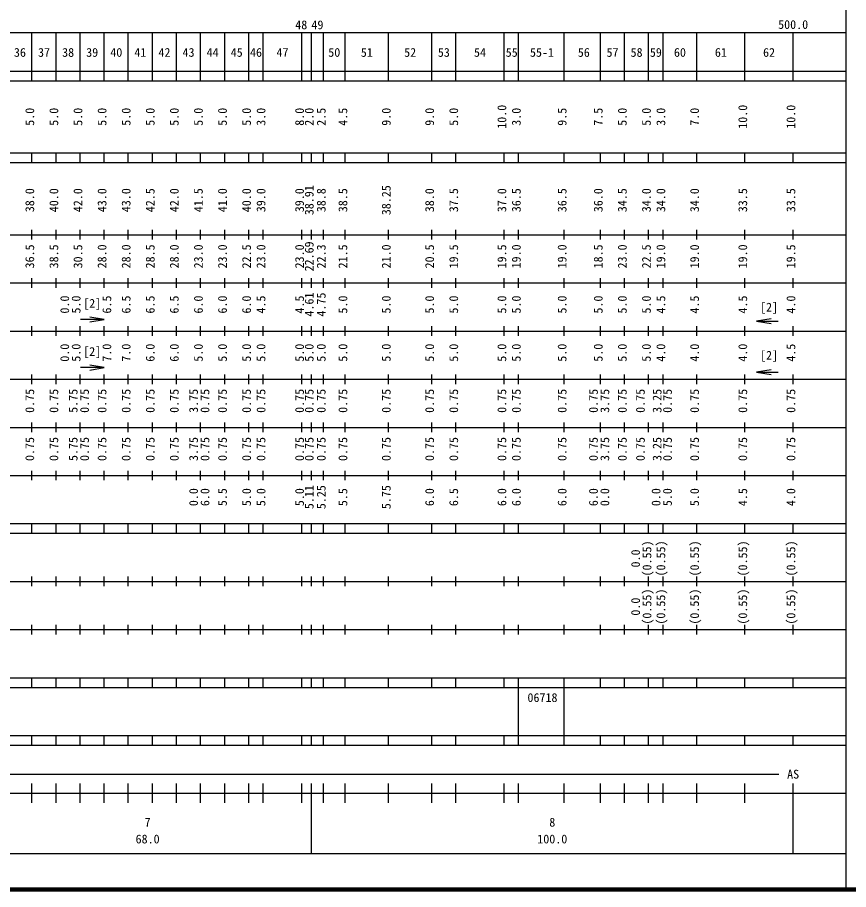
# Model space of a CAD drawing. Units: millimetres on the paper, enlarged 1000 times. Extents: x 40000 to 680000, y 20000 to 380000.
# Drawn here: x 406984 to 579500, y 20000 to 201132 of the extents above; entities that cross this region are included whole.
import ezdxf
from ezdxf.enums import TextEntityAlignment as Align

# ---------------------------------------------------------------- set-up
doc = ezdxf.new("R2010")
doc.units = ezdxf.units.MM
doc.header["$LTSCALE"] = 1000
doc.layers.add('M-TTL', color=2, linetype='Continuous', lineweight=140)
doc.layers.add('M-TTL-BAND', color=7, linetype='Continuous', lineweight=25)
doc.styles.add('ＭＳ ゴシック', font='')
doc.styles.get('ＭＳ ゴシック').set_extended_font_data('MS Gothic')

# ---------------------------------------------------------------- blocks, each defined once
blk = doc.blocks.new('open_arrow')
at = {"color": 0, "linetype": 'Continuous', "lineweight": -2}
blk.add_lwpolyline([(7.5, 1.25), (0, 0), (7.5, -1.25)], dxfattribs=at)

msp = doc.modelspace()

# ---------------------------------------------------------------- linework, layer by layer
at = {"layer": 'M-TTL'}
msp.add_line((40000, 20000), (680000, 20000), dxfattribs=at)
at = {"layer": 'M-TTL-BAND'}
for p, q in [((579000, 20000), (579000, 370000)), ((68000, 198000), (579000, 198000)), ((410000, 188000), (410000, 198000)), ((415000, 188000), (415000, 198000)), ((420000, 188000), (420000, 198000)), ((425000, 188000), (425000, 198000)), ((430000, 188000), (430000, 198000)), ((435000, 188000), (435000, 198000)), ((440000, 188000), (440000, 198000)), ((445000, 188000), (445000, 198000)), ((450000, 188000), (450000, 198000)), ((455000, 188000), (455000, 198000)), ((458000, 188000), (458000, 198000)), ((466000, 188000), (466000, 198000)), ((468000, 188000), (468000, 198000)), ((470500, 188000), (470500, 198000)), ((475000, 188000), (475000, 198000)), ((484000, 188000), (484000, 198000)), ((493000, 188000), (493000, 198000)), ((498000, 188000), (498000, 198000)), ((508000, 188000), (508000, 198000)), ((511000, 188000), (511000, 198000)), ((520500, 188000), (520500, 198000)), ((528000, 188000), (528000, 198000)), ((533000, 188000), (533000, 198000)), ((538000, 188000), (538000, 198000)), ((541000, 188000), (541000, 198000)), ((548000, 188000), (548000, 198000)), ((558000, 188000), (558000, 198000)), ((568000, 188000), (568000, 198000)), ((40000, 190000), (579000, 190000)), ((40000, 188000), (579000, 188000)), ((40000, 173000), (579000, 173000)), ((410000, 171000), (410000, 173000)), ((415000, 171000), (415000, 173000)), ((420000, 171000), (420000, 173000)), ((425000, 171000), (425000, 173000)), ((430000, 171000), (430000, 173000)), ((435000, 171000), (435000, 173000)), ((440000, 171000), (440000, 173000)), ((445000, 171000), (445000, 173000)), ((450000, 171000), (450000, 173000)), ((455000, 171000), (455000, 173000)), ((458000, 171000), (458000, 173000)), ((466000, 171000), (466000, 173000)), ((468000, 171000), (468000, 173000)), ((470500, 171000), (470500, 173000)), ((475000, 171000), (475000, 173000)), ((484000, 171000), (484000, 173000)), ((493000, 171000), (493000, 173000)), ((498000, 171000), (498000, 173000)), ((508000, 171000), (508000, 173000)), ((511000, 171000), (511000, 173000)), ((520500, 171000), (520500, 173000)), ((528000, 171000), (528000, 173000)), ((533000, 171000), (533000, 173000)), ((538000, 171000), (538000, 173000)), ((541000, 171000), (541000, 173000)), ((548000, 171000), (548000, 173000)), ((558000, 171000), (558000, 173000)), ((568000, 171000), (568000, 173000)), ((40000, 171000), (579000, 171000)), ((40000, 156000), (579000, 156000)), ((410000, 155000), (410000, 157000)), ((415000, 155000), (415000, 157000)), ((420000, 155000), (420000, 157000)), ((425000, 155000), (425000, 157000)), ((430000, 155000), (430000, 157000)), ((435000, 155000), (435000, 157000)), ((440000, 155000), (440000, 157000)), ((445000, 155000), (445000, 157000)), ((450000, 155000), (450000, 157000)), ((455000, 155000), (455000, 157000)), ((458000, 155000), (458000, 157000)), ((466000, 155000), (466000, 157000)), ((468000, 155000), (468000, 157000)), ((470500, 155000), (470500, 157000)), ((475000, 155000), (475000, 157000)), ((484000, 155000), (484000, 157000)), ((493000, 155000), (493000, 157000)), ((498000, 155000), (498000, 157000)), ((508000, 155000), (508000, 157000)), ((511000, 155000), (511000, 157000)), ((520500, 155000), (520500, 157000)), ((528000, 155000), (528000, 157000)), ((533000, 155000), (533000, 157000)), ((538000, 155000), (538000, 157000)), ((541000, 155000), (541000, 157000)), ((548000, 155000), (548000, 157000)), ((558000, 155000), (558000, 157000)), ((568000, 155000), (568000, 157000)), ((410000, 145000), (410000, 147000)), ((415000, 145000), (415000, 147000)), ((420000, 145000), (420000, 147000)), ((425000, 145000), (425000, 147000)), ((430000, 145000), (430000, 147000)), ((435000, 145000), (435000, 147000)), ((440000, 145000), (440000, 147000)), ((445000, 145000), (445000, 147000)), ((450000, 145000), (450000, 147000)), ((455000, 145000), (455000, 147000)), ((458000, 145000), (458000, 147000)), ((466000, 145000), (466000, 147000)), ((468000, 145000), (468000, 147000)), ((470500, 145000), (470500, 147000)), ((475000, 145000), (475000, 147000)), ((484000, 145000), (484000, 147000)), ((493000, 145000), (493000, 147000)), ((498000, 145000), (498000, 147000)), ((508000, 145000), (508000, 147000)), ((511000, 145000), (511000, 147000)), ((520500, 145000), (520500, 147000)), ((528000, 145000), (528000, 147000)), ((533000, 145000), (533000, 147000)), ((538000, 145000), (538000, 147000)), ((541000, 145000), (541000, 147000)), ((548000, 145000), (548000, 147000)), ((558000, 145000), (558000, 147000)), ((568000, 145000), (568000, 147000)), ((46000, 146000), (579000, 146000)), ((424998, 138398), (420043, 138398)), ((560419, 138032), (564868, 138032)), ((52000, 136000), (579000, 136000)), ((410000, 135000), (410000, 137000)), ((415000, 135000), (415000, 137000)), ((420000, 135000), (420000, 137000)), ((425000, 135000), (425000, 137000)), ((430000, 135000), (430000, 137000)), ((435000, 135000), (435000, 137000)), ((440000, 135000), (440000, 137000)), ((445000, 135000), (445000, 137000)), ((450000, 135000), (450000, 137000)), ((455000, 135000), (455000, 137000)), ((458000, 135000), (458000, 137000)), ((466000, 135000), (466000, 137000)), ((468000, 135000), (468000, 137000)), ((470500, 135000), (470500, 137000)), ((475000, 135000), (475000, 137000)), ((484000, 135000), (484000, 137000)), ((493000, 135000), (493000, 137000)), ((498000, 135000), (498000, 137000)), ((508000, 135000), (508000, 137000)), ((511000, 135000), (511000, 137000)), ((520500, 135000), (520500, 137000)), ((528000, 135000), (528000, 137000)), ((533000, 135000), (533000, 137000)), ((538000, 135000), (538000, 137000)), ((541000, 135000), (541000, 137000)), ((548000, 135000), (548000, 137000)), ((558000, 135000), (558000, 137000)), ((568000, 135000), (568000, 137000)), ((410000, 125000), (410000, 127000)), ((415000, 125000), (415000, 127000)), ((420000, 125000), (420000, 127000)), ((424998, 128398), (420043, 128398)), ((425000, 125000), (425000, 127000)), ((430000, 125000), (430000, 127000)), ((435000, 125000), (435000, 127000)), ((440000, 125000), (440000, 127000)), ((445000, 125000), (445000, 127000)), ((450000, 125000), (450000, 127000)), ((455000, 125000), (455000, 127000)), ((458000, 125000), (458000, 127000)), ((466000, 125000), (466000, 127000)), ((468000, 125000), (468000, 127000)), ((470500, 125000), (470500, 127000)), ((475000, 125000), (475000, 127000)), ((484000, 125000), (484000, 127000)), ((493000, 125000), (493000, 127000)), ((498000, 125000), (498000, 127000)), ((508000, 125000), (508000, 127000)), ((511000, 125000), (511000, 127000)), ((520500, 125000), (520500, 127000)), ((528000, 125000), (528000, 127000)), ((533000, 125000), (533000, 127000)), ((538000, 125000), (538000, 127000)), ((541000, 125000), (541000, 127000)), ((548000, 125000), (548000, 127000)), ((558000, 125000), (558000, 127000)), ((560419, 127444), (564868, 127444)), ((568000, 125000), (568000, 127000)), ((46000, 126000), (579000, 126000)), ((52000, 116000), (579000, 116000)), ((410000, 115000), (410000, 117000)), ((415000, 115000), (415000, 117000)), ((420000, 115000), (420000, 117000)), ((425000, 115000), (425000, 117000)), ((430000, 115000), (430000, 117000)), ((435000, 115000), (435000, 117000)), ((440000, 115000), (440000, 117000)), ((445000, 115000), (445000, 117000)), ((450000, 115000), (450000, 117000)), ((455000, 115000), (455000, 117000)), ((458000, 115000), (458000, 117000)), ((466000, 115000), (466000, 117000)), ((468000, 115000), (468000, 117000)), ((470500, 115000), (470500, 117000)), ((475000, 115000), (475000, 117000)), ((484000, 115000), (484000, 117000)), ((493000, 115000), (493000, 117000)), ((498000, 115000), (498000, 117000)), ((508000, 115000), (508000, 117000)), ((511000, 115000), (511000, 117000)), ((520500, 115000), (520500, 117000)), ((528000, 115000), (528000, 117000)), ((533000, 115000), (533000, 117000)), ((538000, 115000), (538000, 117000)), ((541000, 115000), (541000, 117000)), ((548000, 115000), (548000, 117000)), ((558000, 115000), (558000, 117000)), ((568000, 115000), (568000, 117000)), ((410000, 105000), (410000, 107000)), ((415000, 105000), (415000, 107000)), ((420000, 105000), (420000, 107000)), ((425000, 105000), (425000, 107000)), ((430000, 105000), (430000, 107000)), ((435000, 105000), (435000, 107000)), ((440000, 105000), (440000, 107000)), ((445000, 105000), (445000, 107000)), ((450000, 105000), (450000, 107000)), ((455000, 105000), (455000, 107000)), ((458000, 105000), (458000, 107000)), ((466000, 105000), (466000, 107000)), ((468000, 105000), (468000, 107000)), ((470500, 105000), (470500, 107000)), ((475000, 105000), (475000, 107000)), ((484000, 105000), (484000, 107000)), ((493000, 105000), (493000, 107000)), ((498000, 105000), (498000, 107000)), ((508000, 105000), (508000, 107000)), ((511000, 105000), (511000, 107000)), ((520500, 105000), (520500, 107000)), ((528000, 105000), (528000, 107000)), ((533000, 105000), (533000, 107000)), ((538000, 105000), (538000, 107000)), ((541000, 105000), (541000, 107000)), ((548000, 105000), (548000, 107000)), ((558000, 105000), (558000, 107000)), ((568000, 105000), (568000, 107000)), ((46000, 106000), (579000, 106000)), ((40000, 96000), (579000, 96000)), ((410000, 94000), (410000, 96000)), ((415000, 94000), (415000, 96000)), ((420000, 94000), (420000, 96000)), ((425000, 94000), (425000, 96000)), ((430000, 94000), (430000, 96000)), ((435000, 94000), (435000, 96000)), ((440000, 94000), (440000, 96000)), ((445000, 94000), (445000, 96000)), ((450000, 94000), (450000, 96000)), ((455000, 94000), (455000, 96000)), ((458000, 94000), (458000, 96000)), ((466000, 94000), (466000, 96000)), ((468000, 94000), (468000, 96000)), ((470500, 94000), (470500, 96000)), ((475000, 94000), (475000, 96000)), ((484000, 94000), (484000, 96000)), ((493000, 94000), (493000, 96000)), ((498000, 94000), (498000, 96000)), ((508000, 94000), (508000, 96000)), ((511000, 94000), (511000, 96000)), ((520500, 94000), (520500, 96000)), ((528000, 94000), (528000, 96000)), ((533000, 94000), (533000, 96000)), ((538000, 94000), (538000, 96000)), ((541000, 94000), (541000, 96000)), ((548000, 94000), (548000, 96000)), ((558000, 94000), (558000, 96000)), ((568000, 94000), (568000, 96000)), ((40000, 94000), (579000, 94000)), ((49000, 84000), (579000, 84000)), ((410000, 83000), (410000, 85000)), ((415000, 83000), (415000, 85000)), ((420000, 83000), (420000, 85000)), ((425000, 83000), (425000, 85000)), ((430000, 83000), (430000, 85000)), ((435000, 83000), (435000, 85000)), ((440000, 83000), (440000, 85000)), ((445000, 83000), (445000, 85000)), ((450000, 83000), (450000, 85000)), ((455000, 83000), (455000, 85000)), ((458000, 83000), (458000, 85000)), ((466000, 83000), (466000, 85000)), ((468000, 83000), (468000, 85000)), ((470500, 83000), (470500, 85000)), ((475000, 83000), (475000, 85000)), ((484000, 83000), (484000, 85000)), ((493000, 83000), (493000, 85000)), ((498000, 83000), (498000, 85000)), ((508000, 83000), (508000, 85000)), ((511000, 83000), (511000, 85000)), ((520500, 83000), (520500, 85000)), ((528000, 83000), (528000, 85000)), ((533000, 83000), (533000, 85000)), ((538000, 83000), (538000, 85000)), ((541000, 83000), (541000, 85000)), ((548000, 83000), (548000, 85000)), ((558000, 83000), (558000, 85000)), ((568000, 83000), (568000, 85000)), ((410000, 73000), (410000, 75000)), ((415000, 73000), (415000, 75000)), ((420000, 73000), (420000, 75000)), ((425000, 73000), (425000, 75000)), ((430000, 73000), (430000, 75000)), ((435000, 73000), (435000, 75000)), ((440000, 73000), (440000, 75000)), ((445000, 73000), (445000, 75000)), ((450000, 73000), (450000, 75000)), ((455000, 73000), (455000, 75000)), ((458000, 73000), (458000, 75000)), ((466000, 73000), (466000, 75000)), ((468000, 73000), (468000, 75000)), ((470500, 73000), (470500, 75000)), ((475000, 73000), (475000, 75000)), ((484000, 73000), (484000, 75000)), ((493000, 73000), (493000, 75000)), ((498000, 73000), (498000, 75000)), ((508000, 73000), (508000, 75000)), ((511000, 73000), (511000, 75000)), ((520500, 73000), (520500, 75000)), ((528000, 73000), (528000, 75000)), ((533000, 73000), (533000, 75000)), ((538000, 73000), (538000, 75000)), ((541000, 73000), (541000, 75000)), ((548000, 73000), (548000, 75000)), ((558000, 73000), (558000, 75000)), ((568000, 73000), (568000, 75000)), ((40000, 74000), (579000, 74000)), ((40000, 64000), (579000, 64000)), ((410000, 62000), (410000, 64000)), ((415000, 62000), (415000, 64000)), ((420000, 62000), (420000, 64000)), ((425000, 62000), (425000, 64000)), ((430000, 62000), (430000, 64000)), ((435000, 62000), (435000, 64000)), ((440000, 62000), (440000, 64000)), ((445000, 62000), (445000, 64000)), ((450000, 62000), (450000, 64000)), ((455000, 62000), (455000, 64000)), ((458000, 62000), (458000, 64000)), ((466000, 62000), (466000, 64000)), ((468000, 62000), (468000, 64000)), ((470500, 62000), (470500, 64000)), ((475000, 62000), (475000, 64000)), ((484000, 62000), (484000, 64000)), ((493000, 62000), (493000, 64000)), ((498000, 62000), (498000, 64000)), ((508000, 62000), (508000, 64000)), ((511000, 62000), (511000, 64000)), ((520500, 62000), (520500, 64000)), ((528000, 62000), (528000, 64000)), ((533000, 62000), (533000, 64000)), ((538000, 62000), (538000, 64000)), ((541000, 62000), (541000, 64000)), ((548000, 62000), (548000, 64000)), ((558000, 62000), (558000, 64000)), ((568000, 62000), (568000, 64000)), ((40000, 62000), (579000, 62000)), ((511000, 52000), (511000, 62000)), ((520500, 52000), (520500, 62000)), ((40000, 52000), (579000, 52000)), ((410000, 50000), (410000, 52000)), ((415000, 50000), (415000, 52000)), ((420000, 50000), (420000, 52000)), ((425000, 50000), (425000, 52000)), ((430000, 50000), (430000, 52000)), ((435000, 50000), (435000, 52000)), ((440000, 50000), (440000, 52000)), ((445000, 50000), (445000, 52000)), ((450000, 50000), (450000, 52000)), ((455000, 50000), (455000, 52000)), ((458000, 50000), (458000, 52000)), ((466000, 50000), (466000, 52000)), ((468000, 50000), (468000, 52000)), ((470500, 50000), (470500, 52000)), ((475000, 50000), (475000, 52000)), ((484000, 50000), (484000, 52000)), ((493000, 50000), (493000, 52000)), ((498000, 50000), (498000, 52000)), ((508000, 50000), (508000, 52000)), ((511000, 50000), (511000, 52000)), ((520500, 50000), (520500, 52000)), ((528000, 50000), (528000, 52000)), ((533000, 50000), (533000, 52000)), ((538000, 50000), (538000, 52000)), ((541000, 50000), (541000, 52000)), ((548000, 50000), (548000, 52000)), ((558000, 50000), (558000, 52000)), ((568000, 50000), (568000, 52000)), ((40000, 50000), (579000, 50000)), ((71000, 44000), (565000, 44000)), ((410000, 38000), (410000, 42000)), ((415000, 38000), (415000, 42000)), ((420000, 38000), (420000, 42000)), ((425000, 38000), (425000, 42000)), ((430000, 38000), (430000, 42000)), ((435000, 38000), (435000, 42000)), ((440000, 38000), (440000, 42000)), ((445000, 38000), (445000, 42000)), ((450000, 38000), (450000, 42000)), ((455000, 38000), (455000, 42000)), ((458000, 38000), (458000, 42000)), ((466000, 38000), (466000, 42000)), ((468000, 27500), (468000, 42000)), ((470500, 38000), (470500, 42000)), ((475000, 38000), (475000, 42000)), ((484000, 38000), (484000, 42000)), ((493000, 38000), (493000, 42000)), ((498000, 38000), (498000, 42000)), ((508000, 38000), (508000, 42000)), ((511000, 38000), (511000, 42000)), ((520500, 38000), (520500, 42000)), ((528000, 38000), (528000, 42000)), ((533000, 38000), (533000, 42000)), ((538000, 38000), (538000, 42000)), ((541000, 38000), (541000, 42000)), ((548000, 38000), (548000, 42000)), ((558000, 38000), (558000, 42000)), ((568000, 27500), (568000, 42000)), ((40000, 40000), (579000, 40000)), ((68000, 27500), (579000, 27500))]:
    msp.add_line(p, q, dxfattribs=at)

# ---------------------------------------------------------------- block references
at = {"layer": 'M-TTL-BAND', "xscale": 400, "yscale": 400, "rotation": 180}
for p in [(424998, 138398), (424998, 128398)]:
    msp.add_blockref('open_arrow', p, dxfattribs=at)
at = {"layer": 'M-TTL-BAND', "xscale": 400, "yscale": 400}
for p in [(560419, 138032), (560419, 127444)]:
    msp.add_blockref('open_arrow', p, dxfattribs=at)

# ---------------------------------------------------------------- texts
at = {"layer": 'M-TTL-BAND', "style": 'ＭＳ ゴシック'}
for s, p in [('48', (465891, 198133)), ('49', (469250, 198133)), ('500.0', (568000, 198195)), ('36', (407500, 192405)), ('37', (412500, 192405)), ('38', (417500, 192405)), ('39', (422500, 192405)), ('40', (427500, 192405)), ('41', (432500, 192405)), ('42', (437500, 192405)), ('43', (442500, 192405)), ('44', (447500, 192405)), ('45', (452500, 192405)), ('46', (456500, 192405)), ('47', (462000, 192405)), ('50', (472750, 192405)), ('51', (479500, 192405)), ('52', (488500, 192405)), ('53', (495500, 192405)), ('54', (503000, 192405)), ('55', (509584, 192405)), ('55-1', (515865, 192405)), ('56', (524546, 192405)), ('57', (530500, 192405)), ('58', (535500, 192405)), ('59', (539500, 192405)), ('60', (544500, 192405)), ('61', (553000, 192405)), ('62', (563000, 192405)), ('[2]', (422500, 140291)), ('[2]', (563000, 139500)), ('[2]', (422500, 130291)), ('[2]', (563000, 129500)), ('AS', (568000, 42500)), ('7', (434000, 32523)), ('8', (518000, 32523)), ('68.0', (434000, 29033)), ('100.0', (518000, 29033))]:
    msp.add_text(s, height=1833, dxfattribs=at).set_placement(p, align=Align.BOTTOM_CENTER)
for s, p in [('5.0', (411000, 180500)), ('5.0', (416000, 180500)), ('5.0', (421000, 180500)), ('5.0', (426000, 180500)), ('5.0', (431000, 180500)), ('5.0', (436000, 180500)), ('5.0', (441000, 180500)), ('5.0', (446000, 180500)), ('5.0', (451000, 180500)), ('5.0', (456000, 180500)), ('3.0', (459000, 180500)), ('8.0', (467000, 180500)), ('2.0', (469000, 180500)), ('2.5', (471500, 180500)), ('4.5', (476000, 180500)), ('9.0', (485000, 180500)), ('9.0', (494000, 180500)), ('5.0', (499000, 180500)), ('10.0', (509000, 180500)), ('3.0', (512000, 180500)), ('9.5', (521500, 180500)), ('7.5', (529000, 180500)), ('5.0', (534000, 180500)), ('5.0', (539000, 180500)), ('3.0', (542000, 180500)), ('7.0', (549000, 180500)), ('10.0', (559000, 180500)), ('10.0', (569000, 180500)), ('38.0', (411000, 163174)), ('40.0', (416000, 163174)), ('42.0', (421000, 163174)), ('43.0', (426000, 163174)), ('43.0', (431000, 163174)), ('42.5', (436000, 163174)), ('42.0', (441000, 163174)), ('41.5', (446000, 163174)), ('41.0', (451000, 163174)), ('40.0', (456000, 163174)), ('39.0', (459000, 163174)), ('39.0', (467000, 163174)), ('38.91', (469000, 163174)), ('38.8', (471500, 163174)), ('38.5', (476000, 163174)), ('38.25', (485000, 163174)), ('38.0', (494000, 163174)), ('37.5', (499000, 163174)), ('37.0', (509000, 163174)), ('36.5', (512000, 163174)), ('36.5', (521500, 163174)), ('36.0', (529000, 163174)), ('34.5', (534000, 163174)), ('34.0', (539000, 163174)), ('34.0', (542000, 163174)), ('34.0', (549000, 163174)), ('33.5', (559000, 163174)), ('33.5', (569000, 163174)), ('22.69', (469000, 151500)), ('36.5', (411000, 151500)), ('38.5', (416000, 151500)), ('30.5', (421000, 151500)), ('28.0', (426000, 151500)), ('28.0', (431000, 151500)), ('28.5', (436000, 151500)), ('28.0', (441000, 151500)), ('23.0', (446000, 151500)), ('23.0', (451000, 151500)), ('22.5', (456000, 151500)), ('23.0', (459000, 151500)), ('23.0', (467000, 151500)), ('22.3', (471500, 151500)), ('21.5', (476000, 151500)), ('21.0', (485000, 151500)), ('20.5', (494000, 151500)), ('19.5', (499000, 151500)), ('19.5', (509000, 151500)), ('19.0', (512000, 151500)), ('19.0', (521500, 151500)), ('18.5', (529000, 151500)), ('23.0', (534000, 151500)), ('22.5', (539000, 151500)), ('19.0', (542000, 151500)), ('19.0', (549000, 151500)), ('19.0', (559000, 151500)), ('19.5', (569000, 151500)), ('0.0', (418250, 141500)), ('5.0', (420620, 141500)), ('6.5', (427000, 141500)), ('6.5', (431000, 141500)), ('6.5', (436000, 141500)), ('6.5', (441000, 141500)), ('6.0', (446000, 141500)), ('6.0', (451000, 141500)), ('6.0', (456000, 141500)), ('4.5', (459000, 141500)), ('4.5', (467000, 141500)), ('4.61', (469000, 141500)), ('4.75', (471500, 141500)), ('5.0', (476000, 141500)), ('5.0', (485000, 141500)), ('5.0', (494000, 141500)), ('5.0', (499000, 141500)), ('5.0', (509000, 141500)), ('5.0', (512000, 141500)), ('5.0', (521500, 141500)), ('5.0', (529000, 141500)), ('5.0', (534000, 141500)), ('5.0', (539000, 141500)), ('4.5', (542000, 141500)), ('4.5', (549000, 141500)), ('4.5', (559000, 141500)), ('4.0', (569000, 141500)), ('0.0', (418250, 131500)), ('5.0', (420620, 131500)), ('7.0', (427000, 131500)), ('7.0', (431000, 131500)), ('6.0', (436000, 131500)), ('6.0', (441000, 131500)), ('5.0', (446000, 131500)), ('5.0', (451000, 131500)), ('5.0', (456000, 131500)), ('5.0', (459000, 131500)), ('5.0', (467000, 131500)), ('5.0', (469000, 131500)), ('5.0', (471500, 131500)), ('5.0', (476000, 131500)), ('5.0', (485000, 131500)), ('5.0', (494000, 131500)), ('5.0', (499000, 131500)), ('5.0', (509000, 131500)), ('5.0', (512000, 131500)), ('5.0', (521500, 131500)), ('5.0', (529000, 131500)), ('5.0', (534000, 131500)), ('5.0', (539000, 131500)), ('4.0', (542000, 131500)), ('4.0', (549000, 131500)), ('4.0', (559000, 131500)), ('4.5', (569000, 131500)), ('0.75', (411000, 121500)), ('0.75', (416000, 121500)), ('5.75', (420000, 121500)), ('0.75', (422370, 121500)), ('0.75', (426000, 121500)), ('0.75', (431000, 121500)), ('0.75', (436000, 121500)), ('0.75', (441000, 121500)), ('3.75', (445000, 121500)), ('0.75', (447370, 121500)), ('0.75', (451000, 121500)), ('0.75', (456000, 121500)), ('0.75', (459000, 121500)), ('0.75', (467000, 121500)), ('0.75', (469000, 121500)), ('0.75', (471500, 121500)), ('0.75', (476000, 121500)), ('0.75', (485000, 121500)), ('0.75', (494000, 121500)), ('0.75', (499000, 121500)), ('0.75', (509000, 121500)), ('0.75', (512000, 121500)), ('0.75', (521500, 121500)), ('0.75', (528000, 121500)), ('3.75', (530370, 121500)), ('0.75', (534000, 121500)), ('0.75', (537750, 121500)), ('3.25', (541219, 121500)), ('0.75', (543370, 121500)), ('0.75', (549000, 121500)), ('0.75', (559000, 121500)), ('0.75', (569000, 121500)), ('0.75', (411000, 111500)), ('0.75', (416000, 111500)), ('5.75', (420000, 111500)), ('0.75', (422370, 111500)), ('0.75', (426000, 111500)), ('0.75', (431000, 111500)), ('0.75', (436000, 111500)), ('0.75', (441000, 111500)), ('3.75', (445000, 111500)), ('0.75', (447370, 111500)), ('0.75', (451000, 111500)), ('0.75', (456000, 111500)), ('0.75', (459000, 111500)), ('0.75', (467000, 111500)), ('0.75', (469000, 111500)), ('0.75', (471500, 111500)), ('0.75', (476000, 111500)), ('0.75', (485000, 111500)), ('0.75', (494000, 111500)), ('0.75', (499000, 111500)), ('0.75', (509000, 111500)), ('0.75', (512000, 111500)), ('0.75', (521500, 111500)), ('0.75', (528000, 111500)), ('3.75', (530370, 111500)), ('0.75', (534000, 111500)), ('0.75', (537750, 111500)), ('3.25', (541219, 111500)), ('0.75', (543370, 111500)), ('0.75', (549000, 111500)), ('0.75', (559000, 111500)), ('0.75', (569000, 111500)), ('5.11', (469000, 101500)), ('5.25', (471500, 101500)), ('5.75', (485000, 101500)), ('0.0', (445000, 101500)), ('6.0', (447370, 101500)), ('5.5', (451000, 101500)), ('5.0', (456000, 101500)), ('5.0', (459000, 101500)), ('5.0', (467000, 101500)), ('5.5', (476000, 101500)), ('6.0', (494000, 101500)), ('6.5', (499000, 101500)), ('6.0', (509000, 101500)), ('6.0', (512000, 101500)), ('6.0', (521500, 101500)), ('6.0', (528000, 101500)), ('0.0', (530370, 101500)), ('0.0', (541000, 101500)), ('5.0', (543370, 101500)), ('5.0', (549000, 101500)), ('4.5', (559000, 101500)), ('4.0', (569000, 101500)), ('(0.55)', (539120, 88764)), ('(0.55)', (542000, 88764)), ('(0.55)', (549000, 88764)), ('(0.55)', (559000, 88764)), ('(0.55)', (569000, 88764)), ('0.0', (536750, 88764)), ('(0.55)', (539120, 78764)), ('(0.55)', (542000, 78764)), ('(0.55)', (549000, 78764)), ('(0.55)', (559000, 78764)), ('(0.55)', (569000, 78764)), ('0.0', (536750, 78764))]:
    msp.add_text(s, height=1833, rotation=90, dxfattribs=at).set_placement(p, align=Align.BOTTOM_CENTER)
msp.add_text('06718', height=1833, dxfattribs=at).set_placement((512849, 58405), align=Align.BOTTOM_LEFT)

doc.saveas('drawing.dxf')
